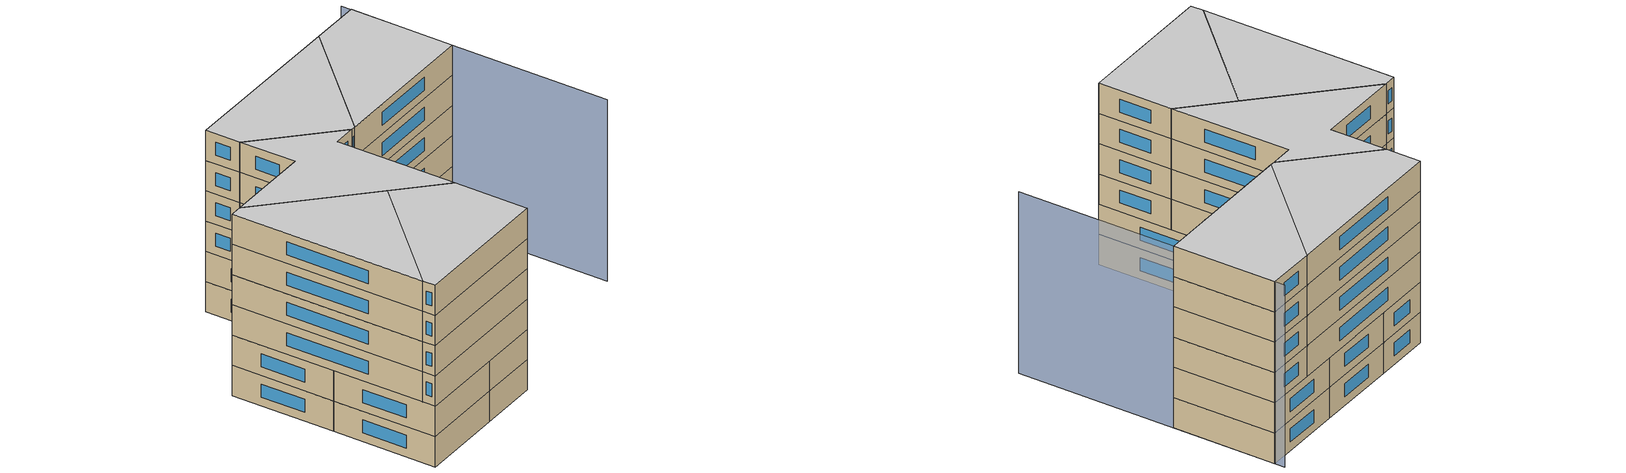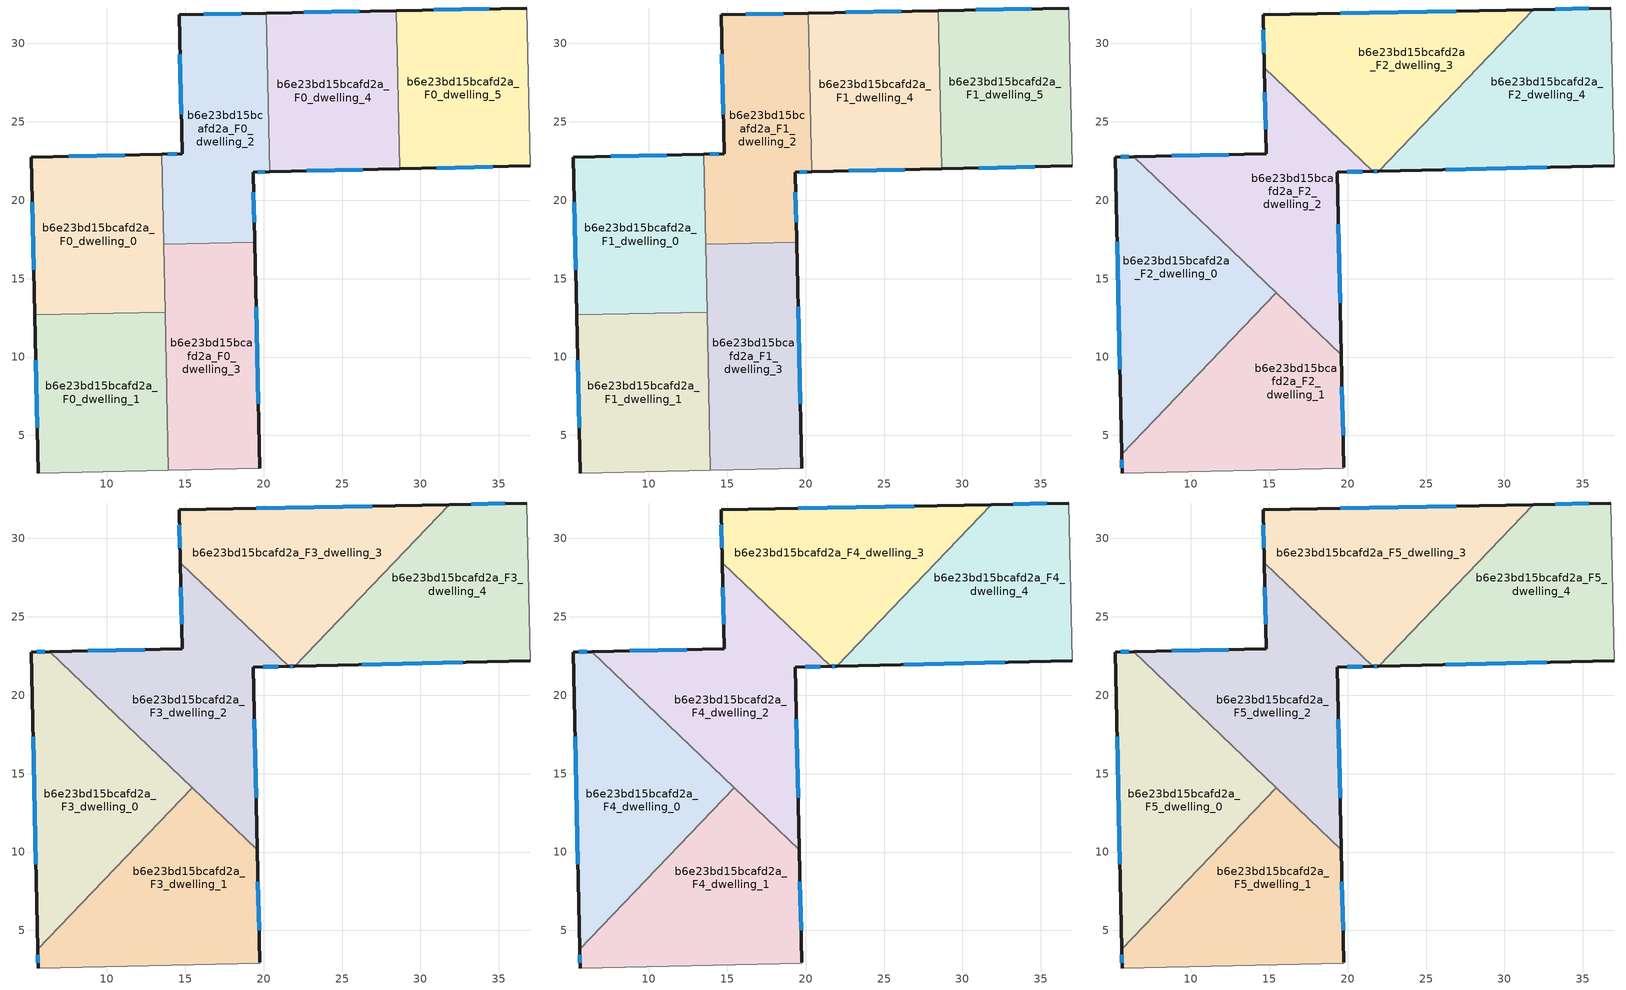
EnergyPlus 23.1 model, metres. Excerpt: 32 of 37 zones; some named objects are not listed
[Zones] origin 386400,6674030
b6e23bd15bcafd2a_F0_dwelling_0
 floor ground (EU_floor_Construction): 13.52,22.93 13.73,12.86 5.41,12.68 5.2,22.75 z0
 wall outside (EU_wall_Construction): 13.52,22.93 5.2,22.75 5.41,12.68 z0:3
 wall to b6e23bd15bcafd2a_F0_dwelling_1 (EU_wall_Construction): 5.41,12.68 13.73,12.86 z0:3
 wall to b6e23bd15bcafd2a_F0_dwelling_2 (EU_wall_Construction): 13.64,17.2 13.52,22.93 z0:3
 wall to b6e23bd15bcafd2a_F0_dwelling_3 (EU_wall_Construction): 13.73,12.86 13.64,17.2 z0:3
 window (EU_Window_Construction): 5.26,19.87 5.35,15.56 / 11.14,22.88 7.58,22.8 z0.86:2.14
b6e23bd15bcafd2a_F0_dwelling_1
 floor ground (EU_floor_Construction): 13.73,12.86 13.94,2.78 5.62,2.61 5.41,12.68 z0
 wall outside (EU_wall_Construction): 5.41,12.68 5.62,2.61 z0:3
 wall adiabatic (EU_wall_Construction): 5.62,2.61 13.94,2.78 z0:3
 wall to b6e23bd15bcafd2a_F0_dwelling_3 (EU_wall_Construction): 13.94,2.78 13.73,12.86 z0:3
 window (EU_Window_Construction): 5.47,9.8 5.56,5.49 z0.86:2.14
b6e23bd15bcafd2a_F0_dwelling_2
 floor ground (EU_floor_Construction): 20.18,31.93 20.39,21.81 19.33,21.79 19.43,17.32 13.64,17.2 13.52,22.93 14.83,22.96 14.61,31.82 z0
 wall outside (EU_wall_Construction): 20.18,31.93 14.61,31.82 14.83,22.96 13.52,22.93 / 19.43,17.32 19.33,21.79 20.39,21.81 z0:3
 wall to b6e23bd15bcafd2a_F0_dwelling_3 (EU_wall_Construction): 13.64,17.2 19.43,17.32 z0:3
 wall to b6e23bd15bcafd2a_F0_dwelling_4 (EU_wall_Construction): 20.39,21.81 20.18,31.93 z0:3
 window (EU_Window_Construction): 14.45,22.95 13.89,22.94 / 14.67,29.29 14.76,25.49 / 18.59,31.9 16.2,31.85 / 19.63,21.8 20.09,21.81 / 19.4,18.59 19.36,20.51 z0.86:2.14
b6e23bd15bcafd2a_F0_dwelling_3
 floor ground (EU_floor_Construction): 19.43,17.32 19.76,2.91 13.94,2.78 13.64,17.2 z0
 wall outside (EU_wall_Construction): 19.76,2.91 19.43,17.32 z0:3
 wall adiabatic (EU_wall_Construction): 13.94,2.78 19.76,2.91 z0:3
 window (EU_Window_Construction): 19.67,7.02 19.53,13.2 z0.86:2.14
b6e23bd15bcafd2a_F0_dwelling_4
 floor ground (EU_floor_Construction): 28.47,32.09 28.68,22 20.39,21.81 20.18,31.93 z0
 wall outside (EU_wall_Construction): 28.47,32.09 20.18,31.93 / 20.39,21.81 28.68,22 z0:3
 wall to b6e23bd15bcafd2a_F0_dwelling_5 (EU_wall_Construction): 28.68,22 28.47,32.09 z0:3
 window (EU_Window_Construction): 26.1,32.04 22.55,31.97 / 22.76,21.87 26.31,21.95 z0.86:2.14
b6e23bd15bcafd2a_F0_dwelling_5
 floor ground (EU_floor_Construction): 36.77,32.25 36.99,22.18 28.68,22 28.47,32.09 z0
 wall outside (EU_wall_Construction): 36.77,32.25 28.47,32.09 / 28.68,22 36.99,22.18 z0:3
 wall adiabatic (EU_wall_Construction): 36.99,22.18 36.77,32.25 z0:3
 window (EU_Window_Construction): 34.4,32.21 30.84,32.14 / 31.05,22.05 34.61,22.13 z0.86:2.14
b6e23bd15bcafd2a_F1_dwelling_0
 floor to b6e23bd15bcafd2a_F0_dwelling_0 (EU_floor_Construction): 13.52,22.93 13.73,12.86 5.41,12.68 5.2,22.75 z3
 wall outside (EU_wall_Construction): 13.52,22.93 5.2,22.75 5.41,12.68 z3:6
 wall to b6e23bd15bcafd2a_F1_dwelling_1 (EU_wall_Construction): 5.41,12.68 13.73,12.86 z3:6
 wall to b6e23bd15bcafd2a_F1_dwelling_2 (EU_wall_Construction): 13.64,17.2 13.52,22.93 z3:6
 wall to b6e23bd15bcafd2a_F1_dwelling_3 (EU_wall_Construction): 13.73,12.86 13.64,17.2 z3:6
 window (EU_Window_Construction): 5.26,19.87 5.35,15.56 / 11.14,22.88 7.58,22.8 z3.86:5.14
b6e23bd15bcafd2a_F1_dwelling_1
 floor to b6e23bd15bcafd2a_F0_dwelling_1 (EU_floor_Construction): 13.73,12.86 13.94,2.78 5.62,2.61 5.41,12.68 z3
 wall outside (EU_wall_Construction): 5.41,12.68 5.62,2.61 z3:6
 wall adiabatic (EU_wall_Construction): 5.62,2.61 13.94,2.78 z3:6
 wall to b6e23bd15bcafd2a_F1_dwelling_3 (EU_wall_Construction): 13.94,2.78 13.73,12.86 z3:6
 window (EU_Window_Construction): 5.47,9.8 5.56,5.49 z3.86:5.14
b6e23bd15bcafd2a_F1_dwelling_2
 floor to b6e23bd15bcafd2a_F0_dwelling_2 (EU_floor_Construction): 20.18,31.93 20.39,21.81 19.33,21.79 19.43,17.32 13.64,17.2 13.52,22.93 14.83,22.96 14.61,31.82 z3
 wall outside (EU_wall_Construction): 20.18,31.93 14.61,31.82 14.83,22.96 13.52,22.93 / 19.43,17.32 19.33,21.79 20.39,21.81 z3:6
 wall to b6e23bd15bcafd2a_F1_dwelling_3 (EU_wall_Construction): 13.64,17.2 19.43,17.32 z3:6
 wall to b6e23bd15bcafd2a_F1_dwelling_4 (EU_wall_Construction): 20.39,21.81 20.18,31.93 z3:6
 window (EU_Window_Construction): 14.45,22.95 13.89,22.94 / 14.67,29.29 14.76,25.49 / 18.59,31.9 16.2,31.85 / 19.63,21.8 20.09,21.81 / 19.4,18.59 19.36,20.51 z3.86:5.14
b6e23bd15bcafd2a_F1_dwelling_3
 floor to b6e23bd15bcafd2a_F0_dwelling_3 (EU_floor_Construction): 19.43,17.32 19.76,2.91 13.94,2.78 13.64,17.2 z3
 wall outside (EU_wall_Construction): 19.76,2.91 19.43,17.32 z3:6
 wall adiabatic (EU_wall_Construction): 13.94,2.78 19.76,2.91 z3:6
 window (EU_Window_Construction): 19.67,7.02 19.53,13.2 z3.86:5.14
b6e23bd15bcafd2a_F1_dwelling_4
 floor to b6e23bd15bcafd2a_F0_dwelling_4 (EU_floor_Construction): 28.47,32.09 28.68,22 20.39,21.81 20.18,31.93 z3
 wall outside (EU_wall_Construction): 28.47,32.09 20.18,31.93 / 20.39,21.81 28.68,22 z3:6
 wall to b6e23bd15bcafd2a_F1_dwelling_5 (EU_wall_Construction): 28.68,22 28.47,32.09 z3:6
 window (EU_Window_Construction): 26.1,32.04 22.55,31.97 / 22.76,21.87 26.31,21.95 z3.86:5.14
b6e23bd15bcafd2a_F1_dwelling_5
 floor to b6e23bd15bcafd2a_F0_dwelling_5 (EU_floor_Construction): 36.77,32.25 36.99,22.18 28.68,22 28.47,32.09 z3
 wall outside (EU_wall_Construction): 36.77,32.25 28.47,32.09 / 28.68,22 36.99,22.18 z3:6
 wall adiabatic (EU_wall_Construction): 36.99,22.18 36.77,32.25 z3:6
 window (EU_Window_Construction): 34.4,32.21 30.84,32.14 / 31.05,22.05 34.61,22.13 z3.86:5.14
b6e23bd15bcafd2a_F2_dwelling_0
 floor to b6e23bd15bcafd2a_F1_dwelling_0 (EU_floor_Construction): 13.66,15.81 13.73,12.86 5.41,12.68 5.2,22.75 6.37,22.78 z6
 floor to b6e23bd15bcafd2a_F1_dwelling_1 (EU_floor_Construction): 13.73,12.86 13.74,12.32 5.6,3.8 5.41,12.68 z6
 floor to b6e23bd15bcafd2a_F1_dwelling_3 (EU_floor_Construction): 15.45,14.11 13.74,12.32 13.66,15.81 z6
 wall outside (EU_wall_Construction): 6.37,22.78 5.2,22.75 5.6,3.8 z6:9
 wall to b6e23bd15bcafd2a_F2_dwelling_1 (EU_wall_Construction): 5.6,3.8 15.45,14.11 z6:9
 wall to b6e23bd15bcafd2a_F2_dwelling_2 (EU_wall_Construction): 15.45,14.11 6.37,22.78 z6:9
 window (EU_Window_Construction): 6.04,22.77 5.54,22.76 / 5.32,17.34 5.48,9.22 z6.86:8.14
b6e23bd15bcafd2a_F2_dwelling_1
 floor to b6e23bd15bcafd2a_F1_dwelling_1 (EU_floor_Construction): 13.74,12.32 13.94,2.78 5.62,2.61 5.6,3.8 z6
 floor to b6e23bd15bcafd2a_F1_dwelling_3 (EU_floor_Construction): 19.6,10.14 19.76,2.91 13.94,2.78 13.74,12.32 15.45,14.11 z6
 wall outside (EU_wall_Construction): 19.76,2.96 19.6,10.14 / 5.6,3.8 5.62,2.61 z6:9
 wall adiabatic (EU_wall_Construction): 5.62,2.61 19.76,2.91 19.76,2.96 z6:9
 wall to b6e23bd15bcafd2a_F2_dwelling_2 (EU_wall_Construction): 19.6,10.14 15.45,14.11 z6:9
 window (EU_Window_Construction): 19.71,5.01 19.64,8.09 / 5.61,3.46 5.62,2.95 z6.86:8.14
b6e23bd15bcafd2a_F2_dwelling_2
 floor to b6e23bd15bcafd2a_F1_dwelling_2 (EU_floor_Construction): 20.37,23.01 20.39,21.81 19.33,21.79 19.43,17.32 13.64,17.2 13.52,22.93 14.83,22.96 14.69,28.43 z6
 floor to b6e23bd15bcafd2a_F1_dwelling_0 (EU_floor_Construction): 13.52,22.93 13.66,15.81 6.37,22.78 z6
 floor to b6e23bd15bcafd2a_F1_dwelling_4 (EU_floor_Construction): 21.59,21.84 20.39,21.81 20.37,23.01 z6
 floor to b6e23bd15bcafd2a_F1_dwelling_3 (EU_floor_Construction): 19.43,17.32 19.6,10.14 13.66,15.81 13.64,17.2 z6
 wall outside (EU_wall_Construction): 19.6,10.14 19.33,21.79 21.59,21.84 / 14.69,28.43 14.83,22.96 6.37,22.78 z6:9
 wall to b6e23bd15bcafd2a_F2_dwelling_3 (EU_wall_Construction): 21.59,21.84 14.69,28.43 z6:9
 window (EU_Window_Construction): 19.97,21.8 20.94,21.83 / 19.52,13.47 19.4,18.46 / 12.41,22.91 8.79,22.83 / 14.73,26.87 14.79,24.52 z6.86:8.14
b6e23bd15bcafd2a_F2_dwelling_3
 floor to b6e23bd15bcafd2a_F1_dwelling_4 (EU_floor_Construction): 28.47,32.09 28.54,28.71 21.99,21.85 21.7,21.84 21.59,21.84 20.37,23.01 20.18,31.93 z6
 floor to b6e23bd15bcafd2a_F1_dwelling_2 (EU_floor_Construction): 20.18,31.93 20.37,23.01 14.69,28.43 14.61,31.82 z6
 floor to b6e23bd15bcafd2a_F1_dwelling_5 (EU_floor_Construction): 31.83,32.16 28.54,28.71 28.47,32.09 z6
 wall outside (EU_wall_Construction): 31.84,32.16 14.61,31.82 14.69,28.43 / 21.59,21.84 21.98,21.85 z6:9
 wall to b6e23bd15bcafd2a_F2_dwelling_4 (EU_wall_Construction): 21.98,21.85 31.84,32.16 z6:9
 window (EU_Window_Construction): 14.63,30.85 14.67,29.4 / 26.91,32.06 19.53,31.92 / 21.7,21.84 21.87,21.85 z6.86:8.14
b6e23bd15bcafd2a_F2_dwelling_4
 floor to b6e23bd15bcafd2a_F1_dwelling_5 (EU_floor_Construction): 36.77,32.25 36.99,22.18 28.68,22 28.54,28.71 31.83,32.16 z6
 floor to b6e23bd15bcafd2a_F1_dwelling_4 (EU_floor_Construction): 28.54,28.71 28.68,22 21.99,21.85 z6
 wall outside (EU_wall_Construction): 36.77,32.25 31.84,32.16 / 21.98,21.85 36.99,22.18 z6:9
 wall adiabatic (EU_wall_Construction): 36.99,22.18 36.77,32.25 z6:9
 window (EU_Window_Construction): 35.36,32.22 33.25,32.18 / 26.27,21.94 32.7,22.09 z6.86:8.14
b6e23bd15bcafd2a_F3_dwelling_0
 floor to b6e23bd15bcafd2a_F2_dwelling_0 (EU_floor_Construction): 15.45,14.11 5.6,3.8 5.2,22.75 6.37,22.78 z9
 wall outside (EU_wall_Construction): 6.37,22.78 5.2,22.75 5.6,3.8 z9:12
 wall to b6e23bd15bcafd2a_F3_dwelling_1 (EU_wall_Construction): 5.6,3.8 15.45,14.11 z9:12
 wall to b6e23bd15bcafd2a_F3_dwelling_2 (EU_wall_Construction): 15.45,14.11 6.37,22.78 z9:12
 window (EU_Window_Construction): 6.04,22.77 5.54,22.76 / 5.32,17.34 5.48,9.22 z9.86:11.14
b6e23bd15bcafd2a_F3_dwelling_1
 floor to b6e23bd15bcafd2a_F2_dwelling_1 (EU_floor_Construction): 19.6,10.14 19.76,2.96 19.76,2.91 5.62,2.61 5.6,3.8 15.45,14.11 z9
 wall outside (EU_wall_Construction): 19.76,2.96 19.6,10.14 / 5.6,3.8 5.62,2.61 z9:12
 wall adiabatic (EU_wall_Construction): 5.62,2.61 19.76,2.91 19.76,2.96 z9:12
 wall to b6e23bd15bcafd2a_F3_dwelling_2 (EU_wall_Construction): 19.6,10.14 15.45,14.11 z9:12
 window (EU_Window_Construction): 19.71,5.01 19.64,8.09 / 5.61,3.46 5.62,2.95 z9.86:11.14
b6e23bd15bcafd2a_F3_dwelling_2
 floor to b6e23bd15bcafd2a_F2_dwelling_2 (EU_floor_Construction): 21.59,21.84 19.33,21.79 19.6,10.14 6.37,22.78 14.83,22.96 14.69,28.43 z9
 wall outside (EU_wall_Construction): 19.6,10.14 19.33,21.79 21.59,21.84 / 14.69,28.43 14.83,22.96 6.37,22.78 z9:12
 wall to b6e23bd15bcafd2a_F3_dwelling_3 (EU_wall_Construction): 21.59,21.84 14.69,28.43 z9:12
 window (EU_Window_Construction): 19.97,21.8 20.94,21.83 / 19.52,13.47 19.4,18.46 / 12.41,22.91 8.79,22.83 / 14.73,26.87 14.79,24.52 z9.86:11.14
b6e23bd15bcafd2a_F3_dwelling_3
 floor to b6e23bd15bcafd2a_F2_dwelling_3 (EU_floor_Construction): 31.84,32.16 21.98,21.85 21.59,21.84 14.69,28.43 14.61,31.82 z9
 wall outside (EU_wall_Construction): 31.84,32.16 14.61,31.82 14.69,28.43 / 21.59,21.84 21.98,21.85 z9:12
 wall to b6e23bd15bcafd2a_F3_dwelling_4 (EU_wall_Construction): 21.98,21.85 31.84,32.16 z9:12
 window (EU_Window_Construction): 14.63,30.85 14.67,29.4 / 26.91,32.06 19.53,31.92 / 21.7,21.84 21.87,21.85 z9.86:11.14
b6e23bd15bcafd2a_F3_dwelling_4
 floor to b6e23bd15bcafd2a_F2_dwelling_4 (EU_floor_Construction): 36.77,32.25 36.99,22.18 21.98,21.85 31.84,32.16 z9
 wall outside (EU_wall_Construction): 36.77,32.25 31.84,32.16 / 21.98,21.85 36.99,22.18 z9:12
 wall adiabatic (EU_wall_Construction): 36.99,22.18 36.77,32.25 z9:12
 window (EU_Window_Construction): 35.36,32.22 33.25,32.18 / 26.27,21.94 32.7,22.09 z9.86:11.14
b6e23bd15bcafd2a_F4_dwelling_0
 floor to b6e23bd15bcafd2a_F3_dwelling_0 (EU_floor_Construction): 15.45,14.11 5.6,3.8 5.2,22.75 6.37,22.78 z12
 wall outside (EU_wall_Construction): 6.37,22.78 5.2,22.75 5.6,3.8 z12:15
 wall to b6e23bd15bcafd2a_F4_dwelling_1 (EU_wall_Construction): 5.6,3.8 15.45,14.11 z12:15
 wall to b6e23bd15bcafd2a_F4_dwelling_2 (EU_wall_Construction): 15.45,14.11 6.37,22.78 z12:15
 window (EU_Window_Construction): 6.04,22.77 5.54,22.76 / 5.32,17.34 5.48,9.22 z12.86:14.14
b6e23bd15bcafd2a_F4_dwelling_1
 floor to b6e23bd15bcafd2a_F3_dwelling_1 (EU_floor_Construction): 19.6,10.14 19.76,2.96 19.76,2.91 5.62,2.61 5.6,3.8 15.45,14.11 z12
 wall outside (EU_wall_Construction): 19.76,2.96 19.6,10.14 / 5.6,3.8 5.62,2.61 z12:15
 wall adiabatic (EU_wall_Construction): 5.62,2.61 19.76,2.91 19.76,2.96 z12:15
 wall to b6e23bd15bcafd2a_F4_dwelling_2 (EU_wall_Construction): 19.6,10.14 15.45,14.11 z12:15
 window (EU_Window_Construction): 19.71,5.01 19.64,8.09 / 5.61,3.46 5.62,2.95 z12.86:14.14
b6e23bd15bcafd2a_F4_dwelling_2
 floor to b6e23bd15bcafd2a_F3_dwelling_2 (EU_floor_Construction): 21.59,21.84 19.33,21.79 19.6,10.14 6.37,22.78 14.83,22.96 14.69,28.43 z12
 wall outside (EU_wall_Construction): 19.6,10.14 19.33,21.79 21.59,21.84 / 14.69,28.43 14.83,22.96 6.37,22.78 z12:15
 wall to b6e23bd15bcafd2a_F4_dwelling_3 (EU_wall_Construction): 21.59,21.84 14.69,28.43 z12:15
 window (EU_Window_Construction): 19.97,21.8 20.94,21.83 / 19.52,13.47 19.4,18.46 / 12.41,22.91 8.79,22.83 / 14.73,26.87 14.79,24.52 z12.86:14.14
b6e23bd15bcafd2a_F4_dwelling_3
 floor to b6e23bd15bcafd2a_F3_dwelling_3 (EU_floor_Construction): 31.84,32.16 21.98,21.85 21.59,21.84 14.69,28.43 14.61,31.82 z12
 wall outside (EU_wall_Construction): 31.84,32.16 14.61,31.82 14.69,28.43 / 21.59,21.84 21.98,21.85 z12:15
 wall to b6e23bd15bcafd2a_F4_dwelling_4 (EU_wall_Construction): 21.98,21.85 31.84,32.16 z12:15
 window (EU_Window_Construction): 14.63,30.85 14.67,29.4 / 26.91,32.06 19.53,31.92 / 21.7,21.84 21.87,21.85 z12.86:14.14
b6e23bd15bcafd2a_F4_dwelling_4
 floor to b6e23bd15bcafd2a_F3_dwelling_4 (EU_floor_Construction): 36.77,32.25 36.99,22.18 21.98,21.85 31.84,32.16 z12
 wall outside (EU_wall_Construction): 36.77,32.25 31.84,32.16 / 21.98,21.85 36.99,22.18 z12:15
 wall adiabatic (EU_wall_Construction): 36.99,22.18 36.77,32.25 z12:15
 window (EU_Window_Construction): 35.36,32.22 33.25,32.18 / 26.27,21.94 32.7,22.09 z12.86:14.14
b6e23bd15bcafd2a_F5_dwelling_0
 floor to b6e23bd15bcafd2a_F4_dwelling_0 (EU_floor_Construction): 15.45,14.11 5.6,3.8 5.2,22.75 6.37,22.78 z15
 wall outside (EU_wall_Construction): 6.37,22.78 5.2,22.75 5.6,3.8 z15:18
 wall to b6e23bd15bcafd2a_F5_dwelling_1 (EU_wall_Construction): 5.6,3.8 15.45,14.11 z15:18
 wall to b6e23bd15bcafd2a_F5_dwelling_2 (EU_wall_Construction): 15.45,14.11 6.37,22.78 z15:18
 window (EU_Window_Construction): 6.04,22.77 5.54,22.76 / 5.32,17.34 5.48,9.22 z15.86:17.14
 ceiling to b6e23bd15bcafd2a_F6_dwelling_0 (EU_floor_Construction): 5.6,3.8 15.45,14.11 6.37,22.78 5.2,22.75 z18
b6e23bd15bcafd2a_F5_dwelling_1
 floor to b6e23bd15bcafd2a_F4_dwelling_1 (EU_floor_Construction): 19.6,10.14 19.76,2.96 19.76,2.91 5.62,2.61 5.6,3.8 15.45,14.11 z15
 wall outside (EU_wall_Construction): 19.76,2.96 19.6,10.14 / 5.6,3.8 5.62,2.61 z15:18
 wall adiabatic (EU_wall_Construction): 5.62,2.61 19.76,2.91 19.76,2.96 z15:18
 wall to b6e23bd15bcafd2a_F5_dwelling_2 (EU_wall_Construction): 19.6,10.14 15.45,14.11 z15:18
 window (EU_Window_Construction): 19.71,5.01 19.64,8.09 / 5.61,3.46 5.62,2.95 z15.86:17.14
 ceiling to b6e23bd15bcafd2a_F6_dwelling_1 (EU_floor_Construction): 19.76,2.91 19.76,2.96 19.6,10.14 15.45,14.11 5.6,3.8 5.62,2.61 z18
b6e23bd15bcafd2a_F5_dwelling_2
 floor to b6e23bd15bcafd2a_F4_dwelling_2 (EU_floor_Construction): 21.59,21.84 19.33,21.79 19.6,10.14 6.37,22.78 14.83,22.96 14.69,28.43 z15
 wall outside (EU_wall_Construction): 19.6,10.14 19.33,21.79 21.59,21.84 / 14.69,28.43 14.83,22.96 6.37,22.78 z15:18
 wall to b6e23bd15bcafd2a_F5_dwelling_3 (EU_wall_Construction): 21.59,21.84 14.69,28.43 z15:18
 window (EU_Window_Construction): 19.97,21.8 20.94,21.83 / 19.52,13.47 19.4,18.46 / 12.41,22.91 8.79,22.83 / 14.73,26.87 14.79,24.52 z15.86:17.14
 ceiling to b6e23bd15bcafd2a_F6_dwelling_2 (EU_floor_Construction): 19.6,10.14 19.33,21.79 21.59,21.84 14.69,28.43 14.83,22.96 6.37,22.78 z18
b6e23bd15bcafd2a_F5_dwelling_3
 floor to b6e23bd15bcafd2a_F4_dwelling_3 (EU_floor_Construction): 31.84,32.16 21.98,21.85 21.59,21.84 14.69,28.43 14.61,31.82 z15
 wall outside (EU_wall_Construction): 31.84,32.16 14.61,31.82 14.69,28.43 / 21.59,21.84 21.98,21.85 z15:18
 wall to b6e23bd15bcafd2a_F5_dwelling_4 (EU_wall_Construction): 21.98,21.85 31.84,32.16 z15:18
 window (EU_Window_Construction): 14.63,30.85 14.67,29.4 / 26.91,32.06 19.53,31.92 / 21.7,21.84 21.87,21.85 z15.86:17.14
 ceiling to b6e23bd15bcafd2a_F6_dwelling_3 (EU_floor_Construction): 21.98,21.85 31.84,32.16 14.61,31.82 14.69,28.43 21.59,21.84 z18
b6e23bd15bcafd2a_F5_dwelling_4
 floor to b6e23bd15bcafd2a_F4_dwelling_4 (EU_floor_Construction): 36.77,32.25 36.99,22.18 21.98,21.85 31.84,32.16 z15
 wall outside (EU_wall_Construction): 36.77,32.25 31.84,32.16 / 21.98,21.85 36.99,22.18 z15:18
 wall adiabatic (EU_wall_Construction): 36.99,22.18 36.77,32.25 z15:18
 window (EU_Window_Construction): 35.36,32.22 33.25,32.18 / 26.27,21.94 32.7,22.09 z15.86:17.14
 ceiling to b6e23bd15bcafd2a_F6_dwelling_4 (EU_floor_Construction): 36.99,22.18 36.77,32.25 31.84,32.16 21.98,21.85 z18
shading: 37.31,6.8 36.75,33.24 z0:18
[Building]
EU S2 Campaign: North Axis=0; Terrain=City; Solar Distribution=FullExterior
[Site:Location]
Helsinki-Vantaa.AP: Latitude=60.317; Longitude=24.963; Time Zone=2; Elevation=54.6
[SizingPeriod:WeatherFileDays]
AnnualSizingPeriod: Begin Month=1; Begin Day of Month=1; End Month=12; End Day of Month=31; Day of Week for Start Day=Monday; Use Weather File Daylight Saving Period=No; Use Weather File Rain and Snow Indicators=No
[MATERIAL]
EU_InternalMass_Material: Roughness=MediumRough; Thickness=0.1; Conductivity=1; Density=1800; Specific Heat=900; Thermal Absorptance=0.9; Solar Absorptance=0.7; Visible Absorptance=0.7
[MATERIAL:NOMASS] Roughness=MediumRough; Thermal Absorptance=0.9; Solar Absorptance=0.7; Visible Absorptance=0.7
Name | Thermal Resistance
EU_wall_NoMass | 1.10183
EU_floor_NoMass | 1.70606
[WINDOWMATERIAL:SIMPLEGLAZINGSYSTEM]
EU_Window_SimpleGlazing: UFactor=3.11035; Solar Heat Gain Coefficient=0.8; Visible Transmittance=0.8
[CONSTRUCTION]
EU_wall_Construction: EU_wall_NoMass
EU_floor_Construction: EU_floor_NoMass
EU_Window_Construction: EU_Window_SimpleGlazing
EU_InternalMass_Construction: EU_InternalMass_Material
[ZONE] Type=1; Multiplier=1; Ceiling Height=autocalculate; Floor Area=autocalculate; Part of Total Floor Area=Yes
Name | Volume
b6e23bd15bcafd2a_F0_dwelling_0; b6e23bd15bcafd2a_F1_dwelling_0 | 251.35
b6e23bd15bcafd2a_F2_dwelling_0; b6e23bd15bcafd2a_F3_dwelling_0; b6e23bd15bcafd2a_F4_dwelling_0; b6e23bd15bcafd2a_F5_dwelling_0 | 301.573
b6e23bd15bcafd2a_F0_dwelling_1; b6e23bd15bcafd2a_F1_dwelling_1; b6e23bd15bcafd2a_F0_dwelling_2; b6e23bd15bcafd2a_F1_dwelling_2 | 251.336
b6e23bd15bcafd2a_F2_dwelling_1; b6e23bd15bcafd2a_F3_dwelling_1; b6e23bd15bcafd2a_F4_dwelling_1; b6e23bd15bcafd2a_F5_dwelling_1 | 301.614
b6e23bd15bcafd2a_F2_dwelling_2; b6e23bd15bcafd2a_F3_dwelling_2; b6e23bd15bcafd2a_F4_dwelling_2; b6e23bd15bcafd2a_F5_dwelling_2 | 301.612
b6e23bd15bcafd2a_F0_dwelling_3; b6e23bd15bcafd2a_F1_dwelling_3 | 251.343
b6e23bd15bcafd2a_F2_dwelling_3; b6e23bd15bcafd2a_F3_dwelling_3; b6e23bd15bcafd2a_F4_dwelling_3; b6e23bd15bcafd2a_F5_dwelling_3 | 301.617
b6e23bd15bcafd2a_F0_dwelling_4; b6e23bd15bcafd2a_F1_dwelling_4 | 251.366
b6e23bd15bcafd2a_F2_dwelling_4; b6e23bd15bcafd2a_F3_dwelling_4; b6e23bd15bcafd2a_F4_dwelling_4; b6e23bd15bcafd2a_F5_dwelling_4 | 301.615
b6e23bd15bcafd2a_F0_dwelling_5; b6e23bd15bcafd2a_F1_dwelling_5 | 251.314
[INTERNALMASS] Construction=EU_InternalMass_Construction
Name | Zone or ZoneList | Surface Area
b6e23bd15bcafd2a_F0_dwelling_0_EU_InternalMass | b6e23bd15bcafd2a_F0_dwelling_0 | 83.7814
b6e23bd15bcafd2a_F0_dwelling_1_EU_InternalMass | b6e23bd15bcafd2a_F0_dwelling_1 | 83.7787
b6e23bd15bcafd2a_F0_dwelling_2_EU_InternalMass | b6e23bd15bcafd2a_F0_dwelling_2 | 83.7783
b6e23bd15bcafd2a_F0_dwelling_3_EU_InternalMass | b6e23bd15bcafd2a_F0_dwelling_3 | 83.7818
b6e23bd15bcafd2a_F0_dwelling_4_EU_InternalMass | b6e23bd15bcafd2a_F0_dwelling_4 | 83.7886
b6e23bd15bcafd2a_F0_dwelling_5_EU_InternalMass | b6e23bd15bcafd2a_F0_dwelling_5 | 83.7714
b6e23bd15bcafd2a_F1_dwelling_0_EU_InternalMass | b6e23bd15bcafd2a_F1_dwelling_0 | 83.7814
b6e23bd15bcafd2a_F1_dwelling_1_EU_InternalMass | b6e23bd15bcafd2a_F1_dwelling_1 | 83.7787
b6e23bd15bcafd2a_F1_dwelling_2_EU_InternalMass | b6e23bd15bcafd2a_F1_dwelling_2 | 83.7783
b6e23bd15bcafd2a_F1_dwelling_3_EU_InternalMass | b6e23bd15bcafd2a_F1_dwelling_3 | 83.7818
b6e23bd15bcafd2a_F1_dwelling_4_EU_InternalMass | b6e23bd15bcafd2a_F1_dwelling_4 | 83.7886
b6e23bd15bcafd2a_F1_dwelling_5_EU_InternalMass | b6e23bd15bcafd2a_F1_dwelling_5 | 83.7714
b6e23bd15bcafd2a_F2_dwelling_0_EU_InternalMass | b6e23bd15bcafd2a_F2_dwelling_0 | 100.526
b6e23bd15bcafd2a_F2_dwelling_1_EU_InternalMass | b6e23bd15bcafd2a_F2_dwelling_1 | 100.538
b6e23bd15bcafd2a_F2_dwelling_2_EU_InternalMass | b6e23bd15bcafd2a_F2_dwelling_2 | 100.537
b6e23bd15bcafd2a_F2_dwelling_3_EU_InternalMass | b6e23bd15bcafd2a_F2_dwelling_3 | 100.538
b6e23bd15bcafd2a_F2_dwelling_4_EU_InternalMass | b6e23bd15bcafd2a_F2_dwelling_4 | 100.54
b6e23bd15bcafd2a_F3_dwelling_0_EU_InternalMass | b6e23bd15bcafd2a_F3_dwelling_0 | 100.526
b6e23bd15bcafd2a_F3_dwelling_1_EU_InternalMass | b6e23bd15bcafd2a_F3_dwelling_1 | 100.538
b6e23bd15bcafd2a_F3_dwelling_2_EU_InternalMass | b6e23bd15bcafd2a_F3_dwelling_2 | 100.537
b6e23bd15bcafd2a_F3_dwelling_3_EU_InternalMass | b6e23bd15bcafd2a_F3_dwelling_3 | 100.538
b6e23bd15bcafd2a_F3_dwelling_4_EU_InternalMass | b6e23bd15bcafd2a_F3_dwelling_4 | 100.54
b6e23bd15bcafd2a_F4_dwelling_0_EU_InternalMass | b6e23bd15bcafd2a_F4_dwelling_0 | 100.526
b6e23bd15bcafd2a_F4_dwelling_1_EU_InternalMass | b6e23bd15bcafd2a_F4_dwelling_1 | 100.538
b6e23bd15bcafd2a_F4_dwelling_2_EU_InternalMass | b6e23bd15bcafd2a_F4_dwelling_2 | 100.537
b6e23bd15bcafd2a_F4_dwelling_3_EU_InternalMass | b6e23bd15bcafd2a_F4_dwelling_3 | 100.538
b6e23bd15bcafd2a_F4_dwelling_4_EU_InternalMass | b6e23bd15bcafd2a_F4_dwelling_4 | 100.54
b6e23bd15bcafd2a_F5_dwelling_0_EU_InternalMass | b6e23bd15bcafd2a_F5_dwelling_0 | 100.526
b6e23bd15bcafd2a_F5_dwelling_1_EU_InternalMass | b6e23bd15bcafd2a_F5_dwelling_1 | 100.538
b6e23bd15bcafd2a_F5_dwelling_2_EU_InternalMass | b6e23bd15bcafd2a_F5_dwelling_2 | 100.537
b6e23bd15bcafd2a_F5_dwelling_3_EU_InternalMass | b6e23bd15bcafd2a_F5_dwelling_3 | 100.538
b6e23bd15bcafd2a_F5_dwelling_4_EU_InternalMass | b6e23bd15bcafd2a_F5_dwelling_4 | 100.54
[OTHEREQUIPMENT] Fuel Type=Electricity; Design Level Calculation Method=Watts/Area; Power per Zone Floor Area=1; Fraction Latent=0; Fraction Radiant=0; Fraction Lost=0; Carbon Dioxide Generation Rate=0; EndUse Subcategory=EU_Step8_InternalGains
Name | Zone or ZoneList or Space or SpaceList | Schedule
EU_Step8_InternalGain_b6e23bd15bcafd2a_F0_dwelling_0_f000 | b6e23bd15bcafd2a_F0_dwelling_0 | EU_Step8_GainSchedule_b6e23bd15bcafd2a_F0_dwelling_0_f000
EU_Step8_InternalGain_b6e23bd15bcafd2a_F0_dwelling_1_f000 | b6e23bd15bcafd2a_F0_dwelling_1 | EU_Step8_GainSchedule_b6e23bd15bcafd2a_F0_dwelling_1_f000
EU_Step8_InternalGain_b6e23bd15bcafd2a_F0_dwelling_2_f000 | b6e23bd15bcafd2a_F0_dwelling_2 | EU_Step8_GainSchedule_b6e23bd15bcafd2a_F0_dwelling_2_f000
EU_Step8_InternalGain_b6e23bd15bcafd2a_F0_dwelling_3_f000 | b6e23bd15bcafd2a_F0_dwelling_3 | EU_Step8_GainSchedule_b6e23bd15bcafd2a_F0_dwelling_3_f000
EU_Step8_InternalGain_b6e23bd15bcafd2a_F0_dwelling_4_f000 | b6e23bd15bcafd2a_F0_dwelling_4 | EU_Step8_GainSchedule_b6e23bd15bcafd2a_F0_dwelling_4_f000
EU_Step8_InternalGain_b6e23bd15bcafd2a_F0_dwelling_5_f000 | b6e23bd15bcafd2a_F0_dwelling_5 | EU_Step8_GainSchedule_b6e23bd15bcafd2a_F0_dwelling_5_f000
EU_Step8_InternalGain_b6e23bd15bcafd2a_F1_dwelling_0_f000 | b6e23bd15bcafd2a_F1_dwelling_0 | EU_Step8_GainSchedule_b6e23bd15bcafd2a_F1_dwelling_0_f000
EU_Step8_InternalGain_b6e23bd15bcafd2a_F1_dwelling_1_f000 | b6e23bd15bcafd2a_F1_dwelling_1 | EU_Step8_GainSchedule_b6e23bd15bcafd2a_F1_dwelling_1_f000
EU_Step8_InternalGain_b6e23bd15bcafd2a_F1_dwelling_2_f000 | b6e23bd15bcafd2a_F1_dwelling_2 | EU_Step8_GainSchedule_b6e23bd15bcafd2a_F1_dwelling_2_f000
EU_Step8_InternalGain_b6e23bd15bcafd2a_F1_dwelling_3_f000 | b6e23bd15bcafd2a_F1_dwelling_3 | EU_Step8_GainSchedule_b6e23bd15bcafd2a_F1_dwelling_3_f000
EU_Step8_InternalGain_b6e23bd15bcafd2a_F1_dwelling_4_f000 | b6e23bd15bcafd2a_F1_dwelling_4 | EU_Step8_GainSchedule_b6e23bd15bcafd2a_F1_dwelling_4_f000
EU_Step8_InternalGain_b6e23bd15bcafd2a_F1_dwelling_5_f000 | b6e23bd15bcafd2a_F1_dwelling_5 | EU_Step8_GainSchedule_b6e23bd15bcafd2a_F1_dwelling_5_f000
EU_Step8_InternalGain_b6e23bd15bcafd2a_F2_dwelling_0_f000 | b6e23bd15bcafd2a_F2_dwelling_0 | EU_Step8_GainSchedule_b6e23bd15bcafd2a_F2_dwelling_0_f000
EU_Step8_InternalGain_b6e23bd15bcafd2a_F2_dwelling_1_f000 | b6e23bd15bcafd2a_F2_dwelling_1 | EU_Step8_GainSchedule_b6e23bd15bcafd2a_F2_dwelling_1_f000
EU_Step8_InternalGain_b6e23bd15bcafd2a_F2_dwelling_2_f000 | b6e23bd15bcafd2a_F2_dwelling_2 | EU_Step8_GainSchedule_b6e23bd15bcafd2a_F2_dwelling_2_f000
EU_Step8_InternalGain_b6e23bd15bcafd2a_F2_dwelling_3_f000 | b6e23bd15bcafd2a_F2_dwelling_3 | EU_Step8_GainSchedule_b6e23bd15bcafd2a_F2_dwelling_3_f000
EU_Step8_InternalGain_b6e23bd15bcafd2a_F2_dwelling_4_f000 | b6e23bd15bcafd2a_F2_dwelling_4 | EU_Step8_GainSchedule_b6e23bd15bcafd2a_F2_dwelling_4_f000
EU_Step8_InternalGain_b6e23bd15bcafd2a_F3_dwelling_0_f000 | b6e23bd15bcafd2a_F3_dwelling_0 | EU_Step8_GainSchedule_b6e23bd15bcafd2a_F3_dwelling_0_f000
EU_Step8_InternalGain_b6e23bd15bcafd2a_F3_dwelling_1_f000 | b6e23bd15bcafd2a_F3_dwelling_1 | EU_Step8_GainSchedule_b6e23bd15bcafd2a_F3_dwelling_1_f000
EU_Step8_InternalGain_b6e23bd15bcafd2a_F3_dwelling_2_f000 | b6e23bd15bcafd2a_F3_dwelling_2 | EU_Step8_GainSchedule_b6e23bd15bcafd2a_F3_dwelling_2_f000
EU_Step8_InternalGain_b6e23bd15bcafd2a_F3_dwelling_3_f000 | b6e23bd15bcafd2a_F3_dwelling_3 | EU_Step8_GainSchedule_b6e23bd15bcafd2a_F3_dwelling_3_f000
EU_Step8_InternalGain_b6e23bd15bcafd2a_F3_dwelling_4_f000 | b6e23bd15bcafd2a_F3_dwelling_4 | EU_Step8_GainSchedule_b6e23bd15bcafd2a_F3_dwelling_4_f000
EU_Step8_InternalGain_b6e23bd15bcafd2a_F4_dwelling_0_f000 | b6e23bd15bcafd2a_F4_dwelling_0 | EU_Step8_GainSchedule_b6e23bd15bcafd2a_F4_dwelling_0_f000
EU_Step8_InternalGain_b6e23bd15bcafd2a_F4_dwelling_1_f000 | b6e23bd15bcafd2a_F4_dwelling_1 | EU_Step8_GainSchedule_b6e23bd15bcafd2a_F4_dwelling_1_f000
EU_Step8_InternalGain_b6e23bd15bcafd2a_F4_dwelling_2_f000 | b6e23bd15bcafd2a_F4_dwelling_2 | EU_Step8_GainSchedule_b6e23bd15bcafd2a_F4_dwelling_2_f000
EU_Step8_InternalGain_b6e23bd15bcafd2a_F4_dwelling_3_f000 | b6e23bd15bcafd2a_F4_dwelling_3 | EU_Step8_GainSchedule_b6e23bd15bcafd2a_F4_dwelling_3_f000
EU_Step8_InternalGain_b6e23bd15bcafd2a_F4_dwelling_4_f000 | b6e23bd15bcafd2a_F4_dwelling_4 | EU_Step8_GainSchedule_b6e23bd15bcafd2a_F4_dwelling_4_f000
EU_Step8_InternalGain_b6e23bd15bcafd2a_F5_dwelling_0_f000 | b6e23bd15bcafd2a_F5_dwelling_0 | EU_Step8_GainSchedule_b6e23bd15bcafd2a_F5_dwelling_0_f000
EU_Step8_InternalGain_b6e23bd15bcafd2a_F5_dwelling_1_f000 | b6e23bd15bcafd2a_F5_dwelling_1 | EU_Step8_GainSchedule_b6e23bd15bcafd2a_F5_dwelling_1_f000
EU_Step8_InternalGain_b6e23bd15bcafd2a_F5_dwelling_2_f000 | b6e23bd15bcafd2a_F5_dwelling_2 | EU_Step8_GainSchedule_b6e23bd15bcafd2a_F5_dwelling_2_f000
EU_Step8_InternalGain_b6e23bd15bcafd2a_F5_dwelling_3_f000 | b6e23bd15bcafd2a_F5_dwelling_3 | EU_Step8_GainSchedule_b6e23bd15bcafd2a_F5_dwelling_3_f000
EU_Step8_InternalGain_b6e23bd15bcafd2a_F5_dwelling_4_f000 | b6e23bd15bcafd2a_F5_dwelling_4 | EU_Step8_GainSchedule_b6e23bd15bcafd2a_F5_dwelling_4_f000
[ZONEVENTILATION:DESIGNFLOWRATE] Schedule=EU_AlwaysOn; Design Flow Rate Calculation Method=AirChanges/Hour; Air Changes per Hour=0.756316; Ventilation Type=Natural; Fan Pressure Rise=0; Fan Total Efficiency=1; Constant Term Coefficient=1; Temperature Term Coefficient=0; Velocity Term Coefficient=0; Velocity Squared Term Coefficient=0; Minimum Indoor Temperature=-100; Maximum Indoor Temperature=100; Delta Temperature=-100; Minimum Outdoor Temperature=-100; Maximum Outdoor Temperature=100; Maximum Wind Speed=40
Name | Zone or ZoneList or Space or SpaceList
EU_ConstantAir_b6e23bd15bcafd2a_F0_dwelling_0 | b6e23bd15bcafd2a_F0_dwelling_0
EU_ConstantAir_b6e23bd15bcafd2a_F0_dwelling_1 | b6e23bd15bcafd2a_F0_dwelling_1
EU_ConstantAir_b6e23bd15bcafd2a_F0_dwelling_2 | b6e23bd15bcafd2a_F0_dwelling_2
EU_ConstantAir_b6e23bd15bcafd2a_F0_dwelling_3 | b6e23bd15bcafd2a_F0_dwelling_3
EU_ConstantAir_b6e23bd15bcafd2a_F0_dwelling_4 | b6e23bd15bcafd2a_F0_dwelling_4
EU_ConstantAir_b6e23bd15bcafd2a_F0_dwelling_5 | b6e23bd15bcafd2a_F0_dwelling_5
EU_ConstantAir_b6e23bd15bcafd2a_F1_dwelling_0 | b6e23bd15bcafd2a_F1_dwelling_0
EU_ConstantAir_b6e23bd15bcafd2a_F1_dwelling_1 | b6e23bd15bcafd2a_F1_dwelling_1
EU_ConstantAir_b6e23bd15bcafd2a_F1_dwelling_2 | b6e23bd15bcafd2a_F1_dwelling_2
EU_ConstantAir_b6e23bd15bcafd2a_F1_dwelling_3 | b6e23bd15bcafd2a_F1_dwelling_3
EU_ConstantAir_b6e23bd15bcafd2a_F1_dwelling_4 | b6e23bd15bcafd2a_F1_dwelling_4
EU_ConstantAir_b6e23bd15bcafd2a_F1_dwelling_5 | b6e23bd15bcafd2a_F1_dwelling_5
EU_ConstantAir_b6e23bd15bcafd2a_F2_dwelling_0 | b6e23bd15bcafd2a_F2_dwelling_0
EU_ConstantAir_b6e23bd15bcafd2a_F2_dwelling_1 | b6e23bd15bcafd2a_F2_dwelling_1
EU_ConstantAir_b6e23bd15bcafd2a_F2_dwelling_2 | b6e23bd15bcafd2a_F2_dwelling_2
EU_ConstantAir_b6e23bd15bcafd2a_F2_dwelling_3 | b6e23bd15bcafd2a_F2_dwelling_3
EU_ConstantAir_b6e23bd15bcafd2a_F2_dwelling_4 | b6e23bd15bcafd2a_F2_dwelling_4
EU_ConstantAir_b6e23bd15bcafd2a_F3_dwelling_0 | b6e23bd15bcafd2a_F3_dwelling_0
EU_ConstantAir_b6e23bd15bcafd2a_F3_dwelling_1 | b6e23bd15bcafd2a_F3_dwelling_1
EU_ConstantAir_b6e23bd15bcafd2a_F3_dwelling_2 | b6e23bd15bcafd2a_F3_dwelling_2
EU_ConstantAir_b6e23bd15bcafd2a_F3_dwelling_3 | b6e23bd15bcafd2a_F3_dwelling_3
EU_ConstantAir_b6e23bd15bcafd2a_F3_dwelling_4 | b6e23bd15bcafd2a_F3_dwelling_4
EU_ConstantAir_b6e23bd15bcafd2a_F4_dwelling_0 | b6e23bd15bcafd2a_F4_dwelling_0
EU_ConstantAir_b6e23bd15bcafd2a_F4_dwelling_1 | b6e23bd15bcafd2a_F4_dwelling_1
EU_ConstantAir_b6e23bd15bcafd2a_F4_dwelling_2 | b6e23bd15bcafd2a_F4_dwelling_2
EU_ConstantAir_b6e23bd15bcafd2a_F4_dwelling_3 | b6e23bd15bcafd2a_F4_dwelling_3
EU_ConstantAir_b6e23bd15bcafd2a_F4_dwelling_4 | b6e23bd15bcafd2a_F4_dwelling_4
EU_ConstantAir_b6e23bd15bcafd2a_F5_dwelling_0 | b6e23bd15bcafd2a_F5_dwelling_0
EU_ConstantAir_b6e23bd15bcafd2a_F5_dwelling_1 | b6e23bd15bcafd2a_F5_dwelling_1
EU_ConstantAir_b6e23bd15bcafd2a_F5_dwelling_2 | b6e23bd15bcafd2a_F5_dwelling_2
EU_ConstantAir_b6e23bd15bcafd2a_F5_dwelling_3 | b6e23bd15bcafd2a_F5_dwelling_3
EU_ConstantAir_b6e23bd15bcafd2a_F5_dwelling_4 | b6e23bd15bcafd2a_F5_dwelling_4
[HVACTEMPLATE:THERMOSTAT] Constant Heating Setpoint=20; Constant Cooling Setpoint=50
EU_HeatOnly_b6e23bd15bcafd2a_F0_dwelling_0; EU_HeatOnly_b6e23bd15bcafd2a_F0_dwelling_1; EU_HeatOnly_b6e23bd15bcafd2a_F0_dwelling_2; EU_HeatOnly_b6e23bd15bcafd2a_F0_dwelling_3; EU_HeatOnly_b6e23bd15bcafd2a_F0_dwelling_4; EU_HeatOnly_b6e23bd15bcafd2a_F0_dwelling_5; EU_HeatOnly_b6e23bd15bcafd2a_F1_dwelling_0; EU_HeatOnly_b6e23bd15bcafd2a_F1_dwelling_1; EU_HeatOnly_b6e23bd15bcafd2a_F1_dwelling_2; EU_HeatOnly_b6e23bd15bcafd2a_F1_dwelling_3; EU_HeatOnly_b6e23bd15bcafd2a_F1_dwelling_4; EU_HeatOnly_b6e23bd15bcafd2a_F1_dwelling_5; EU_HeatOnly_b6e23bd15bcafd2a_F2_dwelling_0; EU_HeatOnly_b6e23bd15bcafd2a_F2_dwelling_1; EU_HeatOnly_b6e23bd15bcafd2a_F2_dwelling_2; EU_HeatOnly_b6e23bd15bcafd2a_F2_dwelling_3; EU_HeatOnly_b6e23bd15bcafd2a_F2_dwelling_4; EU_HeatOnly_b6e23bd15bcafd2a_F3_dwelling_0; EU_HeatOnly_b6e23bd15bcafd2a_F3_dwelling_1; EU_HeatOnly_b6e23bd15bcafd2a_F3_dwelling_2
[HVACTEMPLATE:ZONE:IDEALLOADSAIRSYSTEM] System Availability Schedule=EU_AlwaysOn; Maximum Heating Supply Air Temperature=50; Minimum Cooling Supply Air Temperature=13; Maximum Heating Supply Air Humidity Ratio=0.0156; Minimum Cooling Supply Air Humidity Ratio=0.0077; Heating Limit=NoLimit; Cooling Limit=NoLimit; Heating Availability Schedule=EU_AlwaysOn; Cooling Availability Schedule=EU_CoolingOff; Dehumidification Control Type=ConstantSensibleHeatRatio; Cooling Sensible Heat Ratio=0.7; Dehumidification Setpoint=60; Humidification Control Type=None; Humidification Setpoint=30; Outdoor Air Method=None; Outdoor Air Flow Rate per Person=0.00944; Outdoor Air Flow Rate per Zone Floor Area=0; Outdoor Air Flow Rate per Zone=0; Demand Controlled Ventilation Type=None; Outdoor Air Economizer Type=NoEconomizer; Heat Recovery Type=None; Sensible Heat Recovery Effectiveness=0.7; Latent Heat Recovery Effectiveness=0.65
Name | Template Thermostat
b6e23bd15bcafd2a_F0_dwelling_0 | EU_HeatOnly_b6e23bd15bcafd2a_F0_dwelling_0
b6e23bd15bcafd2a_F0_dwelling_1 | EU_HeatOnly_b6e23bd15bcafd2a_F0_dwelling_1
b6e23bd15bcafd2a_F0_dwelling_2 | EU_HeatOnly_b6e23bd15bcafd2a_F0_dwelling_2
b6e23bd15bcafd2a_F0_dwelling_3 | EU_HeatOnly_b6e23bd15bcafd2a_F0_dwelling_3
b6e23bd15bcafd2a_F0_dwelling_4 | EU_HeatOnly_b6e23bd15bcafd2a_F0_dwelling_4
b6e23bd15bcafd2a_F0_dwelling_5 | EU_HeatOnly_b6e23bd15bcafd2a_F0_dwelling_5
b6e23bd15bcafd2a_F1_dwelling_0 | EU_HeatOnly_b6e23bd15bcafd2a_F1_dwelling_0
b6e23bd15bcafd2a_F1_dwelling_1 | EU_HeatOnly_b6e23bd15bcafd2a_F1_dwelling_1
b6e23bd15bcafd2a_F1_dwelling_2 | EU_HeatOnly_b6e23bd15bcafd2a_F1_dwelling_2
b6e23bd15bcafd2a_F1_dwelling_3 | EU_HeatOnly_b6e23bd15bcafd2a_F1_dwelling_3
b6e23bd15bcafd2a_F1_dwelling_4 | EU_HeatOnly_b6e23bd15bcafd2a_F1_dwelling_4
b6e23bd15bcafd2a_F1_dwelling_5 | EU_HeatOnly_b6e23bd15bcafd2a_F1_dwelling_5
b6e23bd15bcafd2a_F2_dwelling_0 | EU_HeatOnly_b6e23bd15bcafd2a_F2_dwelling_0
b6e23bd15bcafd2a_F2_dwelling_1 | EU_HeatOnly_b6e23bd15bcafd2a_F2_dwelling_1
b6e23bd15bcafd2a_F2_dwelling_2 | EU_HeatOnly_b6e23bd15bcafd2a_F2_dwelling_2
b6e23bd15bcafd2a_F2_dwelling_3 | EU_HeatOnly_b6e23bd15bcafd2a_F2_dwelling_3
b6e23bd15bcafd2a_F2_dwelling_4 | EU_HeatOnly_b6e23bd15bcafd2a_F2_dwelling_4
b6e23bd15bcafd2a_F3_dwelling_0 | EU_HeatOnly_b6e23bd15bcafd2a_F3_dwelling_0
b6e23bd15bcafd2a_F3_dwelling_1 | EU_HeatOnly_b6e23bd15bcafd2a_F3_dwelling_1
b6e23bd15bcafd2a_F3_dwelling_2 | EU_HeatOnly_b6e23bd15bcafd2a_F3_dwelling_2
b6e23bd15bcafd2a_F3_dwelling_3 | EU_HeatOnly_b6e23bd15bcafd2a_F3_dwelling_3
b6e23bd15bcafd2a_F3_dwelling_4 | EU_HeatOnly_b6e23bd15bcafd2a_F3_dwelling_4
b6e23bd15bcafd2a_F4_dwelling_0 | EU_HeatOnly_b6e23bd15bcafd2a_F4_dwelling_0
b6e23bd15bcafd2a_F4_dwelling_1 | EU_HeatOnly_b6e23bd15bcafd2a_F4_dwelling_1
b6e23bd15bcafd2a_F4_dwelling_2 | EU_HeatOnly_b6e23bd15bcafd2a_F4_dwelling_2
b6e23bd15bcafd2a_F4_dwelling_3 | EU_HeatOnly_b6e23bd15bcafd2a_F4_dwelling_3
b6e23bd15bcafd2a_F4_dwelling_4 | EU_HeatOnly_b6e23bd15bcafd2a_F4_dwelling_4
b6e23bd15bcafd2a_F5_dwelling_0 | EU_HeatOnly_b6e23bd15bcafd2a_F5_dwelling_0
b6e23bd15bcafd2a_F5_dwelling_1 | EU_HeatOnly_b6e23bd15bcafd2a_F5_dwelling_1
b6e23bd15bcafd2a_F5_dwelling_2 | EU_HeatOnly_b6e23bd15bcafd2a_F5_dwelling_2
b6e23bd15bcafd2a_F5_dwelling_3 | EU_HeatOnly_b6e23bd15bcafd2a_F5_dwelling_3
b6e23bd15bcafd2a_F5_dwelling_4 | EU_HeatOnly_b6e23bd15bcafd2a_F5_dwelling_4
[SIZING:ZONE] Zone Cooling Design Supply Air Temperature Input Method=SupplyAirTemperature; Zone Cooling Design Supply Air Temperature=13; Zone Heating Design Supply Air Temperature Input Method=SupplyAirTemperature; Zone Heating Design Supply Air Temperature=50; Zone Cooling Design Supply Air Humidity Ratio=0.008; Zone Heating Design Supply Air Humidity Ratio=0.008; Cooling Design Air Flow Method=DesignDay; Cooling Design Air Flow Rate=0; Cooling Minimum Air Flow per Zone Floor Area=0.000762; Cooling Minimum Air Flow=0; Cooling Minimum Air Flow Fraction=0.2; Heating Design Air Flow Method=DesignDay; Heating Design Air Flow Rate=0; Heating Maximum Air Flow per Zone Floor Area=0.002032; Heating Maximum Air Flow=0.141576; Heating Maximum Air Flow Fraction=0.3; Account for Dedicated Outdoor Air System=No; Dedicated Outdoor Air System Control Strategy=NeutralSupplyAir; Dedicated Outdoor Air Low Setpoint Temperature for Design=autosize; Dedicated Outdoor Air High Setpoint Temperature for Design=autosize; Zone Load Sizing Method=Sensible Load Only No Latent Load; Zone Latent Cooling Design Supply Air Humidity Ratio Input Method=HumidityRatioDifference; Zone Cooling Design Supply Air Humidity Ratio Difference=0.005; Zone Latent Heating Design Supply Air Humidity Ratio Input Method=HumidityRatioDifference; Zone Humidification Design Supply Air Humidity Ratio Difference=0.005
b6e23bd15bcafd2a_F0_dwelling_0; b6e23bd15bcafd2a_F0_dwelling_1; b6e23bd15bcafd2a_F0_dwelling_2; b6e23bd15bcafd2a_F0_dwelling_3; b6e23bd15bcafd2a_F0_dwelling_4; b6e23bd15bcafd2a_F0_dwelling_5; b6e23bd15bcafd2a_F1_dwelling_0; b6e23bd15bcafd2a_F1_dwelling_1; b6e23bd15bcafd2a_F1_dwelling_2; b6e23bd15bcafd2a_F1_dwelling_3; b6e23bd15bcafd2a_F1_dwelling_4; b6e23bd15bcafd2a_F1_dwelling_5; b6e23bd15bcafd2a_F2_dwelling_0; b6e23bd15bcafd2a_F2_dwelling_1; b6e23bd15bcafd2a_F2_dwelling_2; b6e23bd15bcafd2a_F2_dwelling_3; b6e23bd15bcafd2a_F2_dwelling_4; b6e23bd15bcafd2a_F3_dwelling_0; b6e23bd15bcafd2a_F3_dwelling_1; b6e23bd15bcafd2a_F3_dwelling_2; b6e23bd15bcafd2a_F3_dwelling_3; b6e23bd15bcafd2a_F3_dwelling_4; b6e23bd15bcafd2a_F4_dwelling_0; b6e23bd15bcafd2a_F4_dwelling_1; b6e23bd15bcafd2a_F4_dwelling_2; b6e23bd15bcafd2a_F4_dwelling_3; b6e23bd15bcafd2a_F4_dwelling_4; b6e23bd15bcafd2a_F5_dwelling_0; b6e23bd15bcafd2a_F5_dwelling_1; b6e23bd15bcafd2a_F5_dwelling_2; b6e23bd15bcafd2a_F5_dwelling_3; b6e23bd15bcafd2a_F5_dwelling_4
[SCHEDULE:CONSTANT]
Name | Hourly Value
EU_AlwaysOn | 1
EU_CoolingOff | 0
[SCHEDULE:FILE] Column Number=1; Rows to Skip at Top=0; Number of Hours of Data=8760; Column Separator=Comma; Interpolate to Timestep=No; Minutes per Item=60; Adjust Schedule for Daylight Savings=Yes
Name | File
EU_Step8_GainSchedule_b6e23bd15bcafd2a_F0_dwelling_0_f000 | ../../schedules/b6e23bd15bcafd2a/b6e23bd15bcafd2a_F0_dwelling_0_f000_gain.csv
EU_Step8_GainSchedule_b6e23bd15bcafd2a_F0_dwelling_1_f000 | ../../schedules/b6e23bd15bcafd2a/b6e23bd15bcafd2a_F0_dwelling_1_f000_gain.csv
EU_Step8_GainSchedule_b6e23bd15bcafd2a_F0_dwelling_2_f000 | ../../schedules/b6e23bd15bcafd2a/b6e23bd15bcafd2a_F0_dwelling_2_f000_gain.csv
EU_Step8_GainSchedule_b6e23bd15bcafd2a_F0_dwelling_3_f000 | ../../schedules/b6e23bd15bcafd2a/b6e23bd15bcafd2a_F0_dwelling_3_f000_gain.csv
EU_Step8_GainSchedule_b6e23bd15bcafd2a_F0_dwelling_4_f000 | ../../schedules/b6e23bd15bcafd2a/b6e23bd15bcafd2a_F0_dwelling_4_f000_gain.csv
EU_Step8_GainSchedule_b6e23bd15bcafd2a_F0_dwelling_5_f000 | ../../schedules/b6e23bd15bcafd2a/b6e23bd15bcafd2a_F0_dwelling_5_f000_gain.csv
EU_Step8_GainSchedule_b6e23bd15bcafd2a_F1_dwelling_0_f000 | ../../schedules/b6e23bd15bcafd2a/b6e23bd15bcafd2a_F1_dwelling_0_f000_gain.csv
EU_Step8_GainSchedule_b6e23bd15bcafd2a_F1_dwelling_1_f000 | ../../schedules/b6e23bd15bcafd2a/b6e23bd15bcafd2a_F1_dwelling_1_f000_gain.csv
EU_Step8_GainSchedule_b6e23bd15bcafd2a_F1_dwelling_2_f000 | ../../schedules/b6e23bd15bcafd2a/b6e23bd15bcafd2a_F1_dwelling_2_f000_gain.csv
EU_Step8_GainSchedule_b6e23bd15bcafd2a_F1_dwelling_3_f000 | ../../schedules/b6e23bd15bcafd2a/b6e23bd15bcafd2a_F1_dwelling_3_f000_gain.csv
EU_Step8_GainSchedule_b6e23bd15bcafd2a_F1_dwelling_4_f000 | ../../schedules/b6e23bd15bcafd2a/b6e23bd15bcafd2a_F1_dwelling_4_f000_gain.csv
EU_Step8_GainSchedule_b6e23bd15bcafd2a_F1_dwelling_5_f000 | ../../schedules/b6e23bd15bcafd2a/b6e23bd15bcafd2a_F1_dwelling_5_f000_gain.csv
EU_Step8_GainSchedule_b6e23bd15bcafd2a_F2_dwelling_0_f000 | ../../schedules/b6e23bd15bcafd2a/b6e23bd15bcafd2a_F2_dwelling_0_f000_gain.csv
EU_Step8_GainSchedule_b6e23bd15bcafd2a_F2_dwelling_1_f000 | ../../schedules/b6e23bd15bcafd2a/b6e23bd15bcafd2a_F2_dwelling_1_f000_gain.csv
EU_Step8_GainSchedule_b6e23bd15bcafd2a_F2_dwelling_2_f000 | ../../schedules/b6e23bd15bcafd2a/b6e23bd15bcafd2a_F2_dwelling_2_f000_gain.csv
EU_Step8_GainSchedule_b6e23bd15bcafd2a_F2_dwelling_3_f000 | ../../schedules/b6e23bd15bcafd2a/b6e23bd15bcafd2a_F2_dwelling_3_f000_gain.csv
EU_Step8_GainSchedule_b6e23bd15bcafd2a_F2_dwelling_4_f000 | ../../schedules/b6e23bd15bcafd2a/b6e23bd15bcafd2a_F2_dwelling_4_f000_gain.csv
EU_Step8_GainSchedule_b6e23bd15bcafd2a_F3_dwelling_0_f000 | ../../schedules/b6e23bd15bcafd2a/b6e23bd15bcafd2a_F3_dwelling_0_f000_gain.csv
EU_Step8_GainSchedule_b6e23bd15bcafd2a_F3_dwelling_1_f000 | ../../schedules/b6e23bd15bcafd2a/b6e23bd15bcafd2a_F3_dwelling_1_f000_gain.csv
EU_Step8_GainSchedule_b6e23bd15bcafd2a_F3_dwelling_2_f000 | ../../schedules/b6e23bd15bcafd2a/b6e23bd15bcafd2a_F3_dwelling_2_f000_gain.csv
EU_Step8_GainSchedule_b6e23bd15bcafd2a_F3_dwelling_3_f000 | ../../schedules/b6e23bd15bcafd2a/b6e23bd15bcafd2a_F3_dwelling_3_f000_gain.csv
EU_Step8_GainSchedule_b6e23bd15bcafd2a_F3_dwelling_4_f000 | ../../schedules/b6e23bd15bcafd2a/b6e23bd15bcafd2a_F3_dwelling_4_f000_gain.csv
EU_Step8_GainSchedule_b6e23bd15bcafd2a_F4_dwelling_0_f000 | ../../schedules/b6e23bd15bcafd2a/b6e23bd15bcafd2a_F4_dwelling_0_f000_gain.csv
EU_Step8_GainSchedule_b6e23bd15bcafd2a_F4_dwelling_1_f000 | ../../schedules/b6e23bd15bcafd2a/b6e23bd15bcafd2a_F4_dwelling_1_f000_gain.csv
EU_Step8_GainSchedule_b6e23bd15bcafd2a_F4_dwelling_2_f000 | ../../schedules/b6e23bd15bcafd2a/b6e23bd15bcafd2a_F4_dwelling_2_f000_gain.csv
EU_Step8_GainSchedule_b6e23bd15bcafd2a_F4_dwelling_3_f000 | ../../schedules/b6e23bd15bcafd2a/b6e23bd15bcafd2a_F4_dwelling_3_f000_gain.csv
EU_Step8_GainSchedule_b6e23bd15bcafd2a_F4_dwelling_4_f000 | ../../schedules/b6e23bd15bcafd2a/b6e23bd15bcafd2a_F4_dwelling_4_f000_gain.csv
EU_Step8_GainSchedule_b6e23bd15bcafd2a_F5_dwelling_0_f000 | ../../schedules/b6e23bd15bcafd2a/b6e23bd15bcafd2a_F5_dwelling_0_f000_gain.csv
EU_Step8_GainSchedule_b6e23bd15bcafd2a_F5_dwelling_1_f000 | ../../schedules/b6e23bd15bcafd2a/b6e23bd15bcafd2a_F5_dwelling_1_f000_gain.csv
EU_Step8_GainSchedule_b6e23bd15bcafd2a_F5_dwelling_2_f000 | ../../schedules/b6e23bd15bcafd2a/b6e23bd15bcafd2a_F5_dwelling_2_f000_gain.csv
EU_Step8_GainSchedule_b6e23bd15bcafd2a_F5_dwelling_3_f000 | ../../schedules/b6e23bd15bcafd2a/b6e23bd15bcafd2a_F5_dwelling_3_f000_gain.csv
EU_Step8_GainSchedule_b6e23bd15bcafd2a_F5_dwelling_4_f000 | ../../schedules/b6e23bd15bcafd2a/b6e23bd15bcafd2a_F5_dwelling_4_f000_gain.csv
